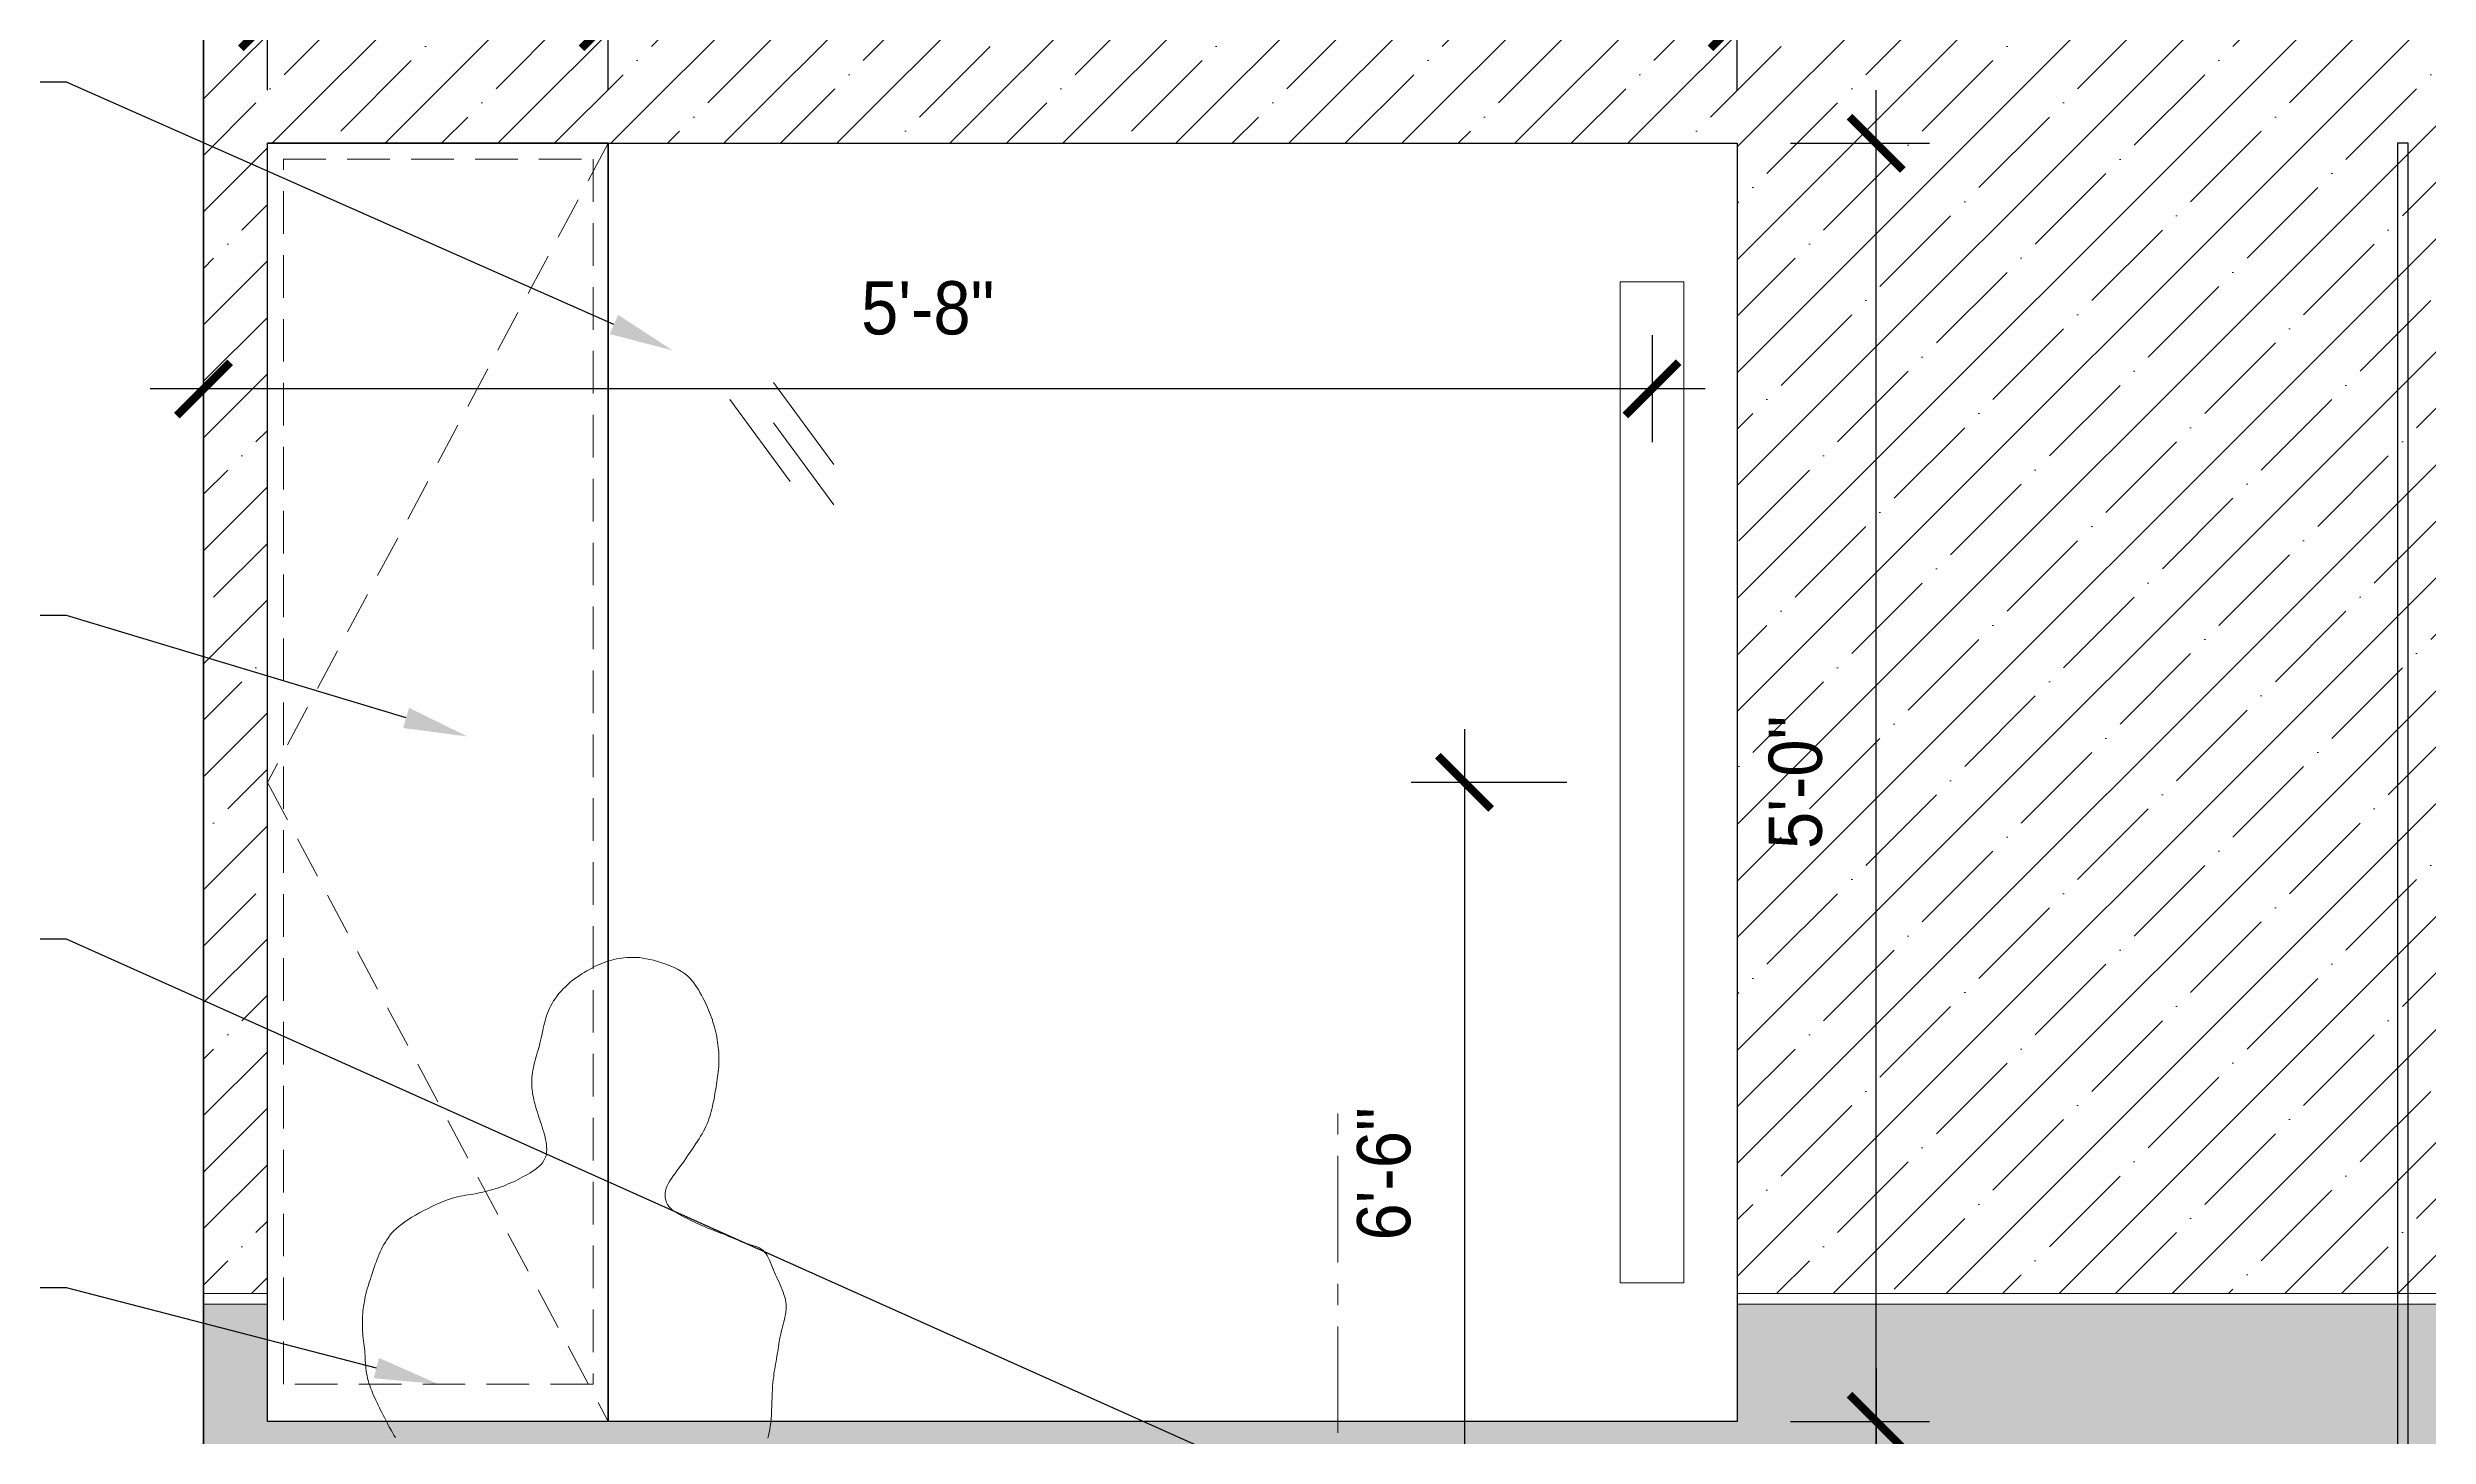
# Model space of a CAD drawing. Header units: inches. Extents: x -3027 to 6920, y -6604 to 320.
# Drawn here: x 791.7 to 903.4, y -4752.7 to -4687.5 of the extents above; entities that cross this region are included whole.
import ezdxf
from ezdxf import colors
from ezdxf.entities.mleader import LeaderData, LeaderLine
from ezdxf.math import Vec2, Vec3

# ---------------------------------------------------------------- set-up
doc = ezdxf.new("R2010")
doc.units = ezdxf.units.IN
doc.header["$LTSCALE"] = 4
doc.header["$MEASUREMENT"] = 0
doc.header["$PDMODE"] = 35
doc.header["$PDSIZE"] = -5
doc.linetypes.add('CENTER', pattern=[2, 1.25, -0.25, 0.25, -0.25])
doc.linetypes.add('DASHED', pattern=[0.75, 0.5, -0.25])
doc.layers.get('0').update_dxf_attribs({"linetype": 'CONTINUOUS'})
doc.layers.get('Defpoints').update_dxf_attribs({"linetype": 'CONTINUOUS'})
for name, color, linetype, lineweight in [('A-ELEV-2', 5, 'CONTINUOUS', 25), ('A-ELEV-3', 8, 'CONTINUOUS', 15), ('A-ELEV-4', 9, 'CONTINUOUS', 9), ('A-ELEV-BYND', 9, 'DASHED', 9), ('A-ELEV-CUT', 3, 'CONTINUOUS', 50), ('A-ELEV-HTCH', 40, 'CONTINUOUS', 9), ('A-NOTE-CL', 8, 'CENTER', 15), ('A-NOTE-DIM', 8, 'CONTINUOUS', 15), ('A-NOTE-REF', 8, 'CONTINUOUS', 15), ('A-RCP-HTCH', 9, 'CONTINUOUS', 9)]:
    doc.layers.add(name, color=color, linetype=linetype, lineweight=lineweight)
doc.styles.add('ANNOT-SM', font='swisse.ttf', dxfattribs={"width": 0.9, "height": 0.078125})
doc.dimstyles.new('DIM-ANNOT', dxfattribs={"dimtxt": 0.078125, "dimasz": 0.078125, "dimexe": 0.078125, "dimexo": 0.078125, "dimgap": 0.078125, "dimtad": 1, "dimzin": 11, "dimdsep": 46, "dimlunit": 4, "dimtxsty": 'ANNOT-SM', "dimblk1": 'ARCHTICK', "dimblk2": 'ARCHTICK', "dimsah": 1, "dimcen": 0, "dimdle": 0.078125, "dimclrd": 8, "dimclre": 8, "dimclrt": 8, "dimadec": 0, "dimazin": 0, "dimtfac": 4, "dimtofl": 0, "dimtmove": 2, "dimatfit": 3, "dimfxl": 1, "dimfrac": 2, "dimtzin": 0, "dimarcsym": 0})

# ---------------------------------------------------------------- blocks, each defined once
blk = doc.blocks.new('*U167')
at = {"layer": 'A-ELEV-4'}
blk.add_lwpolyline([(-4.24, 47.25), (-4.31, 47.36), (-4.38, 47.48), (-4.44, 47.59), (-4.51, 47.71), (-4.57, 47.83), (-4.63, 47.94), (-4.69, 48.06), (-4.75, 48.18), (-4.81, 48.29), (-4.87, 48.41), (-4.93, 48.52), (-4.98, 48.64), (-5.04, 48.76), (-5.1, 48.87), (-5.15, 48.99), (-5.21, 49.1), (-5.26, 49.22), (-5.31, 49.34), (-5.35, 49.45), (-5.4, 49.57), (-5.44, 49.69), (-5.48, 49.8), (-5.51, 49.92), (-5.54, 50.03), (-5.57, 50.15), (-5.59, 50.27), (-5.61, 50.38), (-5.62, 50.5), (-5.63, 50.62), (-5.64, 50.73), (-5.65, 50.85), (-5.65, 50.96), (-5.66, 51.08), (-5.67, 51.2), (-5.68, 51.31), (-5.69, 51.43), (-5.71, 51.55), (-5.72, 51.66), (-5.74, 51.78), (-5.75, 51.89), (-5.76, 52.01), (-5.77, 52.13), (-5.78, 52.24), (-5.79, 52.36), (-5.79, 52.48), (-5.79, 52.59), (-5.79, 52.71), (-5.79, 52.82), (-5.78, 52.94), (-5.77, 53.06), (-5.76, 53.17), (-5.75, 53.29), (-5.73, 53.41), (-5.71, 53.52), (-5.69, 53.64), (-5.67, 53.75), (-5.65, 53.87), (-5.62, 53.99), (-5.59, 54.1), (-5.56, 54.22), (-5.52, 54.34), (-5.49, 54.45), (-5.45, 54.57), (-5.41, 54.68), (-5.37, 54.8), (-5.33, 54.92), (-5.29, 55.03), (-5.26, 55.15), (-5.22, 55.26), (-5.18, 55.38), (-5.13, 55.5), (-5.09, 55.61), (-5.04, 55.73), (-5, 55.85), (-4.95, 55.96), (-4.89, 56.08), (-4.84, 56.19), (-4.78, 56.31), (-4.71, 56.42), (-4.64, 56.53), (-4.56, 56.64), (-4.48, 56.75), (-4.39, 56.86), (-4.29, 56.96), (-4.18, 57.06), (-4.06, 57.16), (-3.93, 57.26), (-3.79, 57.37), (-3.64, 57.47), (-3.47, 57.58), (-3.29, 57.68), (-3.1, 57.79), (-2.9, 57.9), (-2.7, 58), (-2.49, 58.1), (-2.29, 58.19), (-2.1, 58.28), (-1.92, 58.35), (-1.75, 58.41), (-1.6, 58.46), (-1.45, 58.51), (-1.32, 58.54), (-1.19, 58.57), (-1.07, 58.59), (-0.95, 58.62), (-0.84, 58.64), (-0.72, 58.65), (-0.6, 58.67), (-0.49, 58.69), (-0.37, 58.72), (-0.25, 58.74), (-0.14, 58.76), (-0.02, 58.79), (0.1, 58.82), (0.21, 58.85), (0.33, 58.88), (0.44, 58.91), (0.56, 58.95), (0.68, 58.99), (0.79, 59.03), (0.91, 59.08), (1.03, 59.13), (1.14, 59.18), (1.26, 59.23), (1.38, 59.28), (1.49, 59.34), (1.61, 59.4), (1.72, 59.46), (1.84, 59.52), (1.96, 59.59), (2.07, 59.66), (2.19, 59.73), (2.3, 59.81), (2.4, 59.88), (2.5, 59.97), (2.59, 60.05), (2.67, 60.14), (2.73, 60.24), (2.78, 60.34), (2.82, 60.44), (2.85, 60.55), (2.86, 60.66), (2.87, 60.77), (2.86, 60.88), (2.85, 61), (2.84, 61.11), (2.81, 61.23), (2.79, 61.35), (2.76, 61.46), (2.73, 61.58), (2.69, 61.7), (2.65, 61.81), (2.62, 61.93), (2.58, 62.04), (2.54, 62.16), (2.5, 62.28), (2.46, 62.39), (2.43, 62.51), (2.39, 62.63), (2.36, 62.74), (2.32, 62.86), (2.29, 62.97), (2.26, 63.09), (2.24, 63.21), (2.22, 63.32), (2.2, 63.44), (2.18, 63.56), (2.17, 63.67), (2.17, 63.79), (2.16, 63.9), (2.17, 64.02), (2.17, 64.14), (2.18, 64.25), (2.2, 64.37), (2.22, 64.49), (2.24, 64.6), (2.26, 64.72), (2.29, 64.83), (2.32, 64.95), (2.35, 65.07), (2.39, 65.18), (2.42, 65.3), (2.46, 65.42), (2.49, 65.53), (2.52, 65.65), (2.55, 65.76), (2.58, 65.88), (2.61, 66), (2.63, 66.11), (2.65, 66.23), (2.68, 66.34), (2.7, 66.46), (2.73, 66.58), (2.76, 66.69), (2.79, 66.81), (2.82, 66.93), (2.86, 67.04), (2.9, 67.16), (2.95, 67.27), (3, 67.39), (3.06, 67.51), (3.12, 67.62), (3.19, 67.74), (3.27, 67.86), (3.35, 67.97), (3.44, 68.08), (3.54, 68.19), (3.64, 68.3), (3.74, 68.4), (3.84, 68.5), (3.95, 68.6), (4.06, 68.69), (4.17, 68.77), (4.29, 68.85), (4.4, 68.93), (4.52, 69.01), (4.63, 69.08), (4.75, 69.15), (4.87, 69.21), (4.98, 69.28), (5.1, 69.34), (5.21, 69.4), (5.33, 69.45), (5.45, 69.5), (5.56, 69.55), (5.68, 69.59), (5.8, 69.62), (5.91, 69.65), (6.03, 69.68), (6.14, 69.71), (6.26, 69.73), (6.38, 69.74), (6.49, 69.76), (6.61, 69.77), (6.73, 69.78), (6.85, 69.78), (6.97, 69.78), (7.09, 69.78), (7.23, 69.77), (7.37, 69.75), (7.53, 69.72), (7.7, 69.69), (7.88, 69.65), (8.07, 69.59), (8.27, 69.53), (8.46, 69.46), (8.66, 69.39), (8.85, 69.3), (9.03, 69.22), (9.2, 69.12), (9.34, 69.02), (9.47, 68.92), (9.58, 68.81), (9.68, 68.7), (9.77, 68.59), (9.85, 68.47), (9.93, 68.36), (10, 68.24), (10.06, 68.13), (10.13, 68.01), (10.19, 67.89), (10.25, 67.78), (10.31, 67.66), (10.36, 67.55), (10.41, 67.43), (10.46, 67.31), (10.51, 67.2), (10.55, 67.08), (10.6, 66.96), (10.64, 66.85), (10.67, 66.73), (10.71, 66.62), (10.74, 66.5), (10.77, 66.38), (10.8, 66.27), (10.83, 66.15), (10.85, 66.04), (10.87, 65.92), (10.89, 65.8), (10.9, 65.69), (10.92, 65.57), (10.93, 65.45), (10.94, 65.34), (10.94, 65.22), (10.95, 65.11), (10.95, 64.99), (10.95, 64.87), (10.94, 64.76), (10.94, 64.64), (10.93, 64.52), (10.92, 64.41), (10.9, 64.29), (10.89, 64.18), (10.87, 64.06), (10.85, 63.94), (10.84, 63.83), (10.82, 63.71), (10.8, 63.59), (10.78, 63.48), (10.76, 63.36), (10.74, 63.25), (10.72, 63.13), (10.69, 63.01), (10.67, 62.9), (10.65, 62.78), (10.62, 62.66), (10.59, 62.55), (10.55, 62.43), (10.52, 62.32), (10.48, 62.2), (10.44, 62.08), (10.39, 61.97), (10.34, 61.85), (10.28, 61.73), (10.22, 61.62), (10.16, 61.5), (10.09, 61.39), (10.02, 61.27), (9.94, 61.15), (9.87, 61.04), (9.79, 60.92), (9.71, 60.8), (9.63, 60.69), (9.56, 60.57), (9.48, 60.46), (9.4, 60.34), (9.32, 60.22), (9.24, 60.11), (9.15, 59.99), (9.07, 59.88), (8.98, 59.76), (8.89, 59.64), (8.8, 59.53), (8.72, 59.41), (8.64, 59.29), (8.58, 59.18), (8.52, 59.06), (8.47, 58.95), (8.44, 58.83), (8.42, 58.71), (8.42, 58.6), (8.43, 58.49), (8.45, 58.38), (8.49, 58.28), (8.54, 58.18), (8.6, 58.09), (8.67, 58.01), (8.76, 57.93), (8.85, 57.86), (8.95, 57.79), (9.06, 57.73), (9.17, 57.67), (9.29, 57.61), (9.4, 57.55), (9.52, 57.49), (9.63, 57.43), (9.75, 57.38), (9.87, 57.32), (9.98, 57.27), (10.1, 57.21), (10.22, 57.16), (10.33, 57.11), (10.45, 57.06), (10.57, 57.02), (10.68, 56.97), (10.8, 56.93), (10.91, 56.89), (11.03, 56.84), (11.15, 56.8), (11.26, 56.75), (11.38, 56.7), (11.5, 56.65), (11.61, 56.6), (11.73, 56.55), (11.85, 56.5), (11.96, 56.45), (12.08, 56.4), (12.19, 56.36), (12.31, 56.33), (12.43, 56.29), (12.54, 56.26), (12.65, 56.22), (12.75, 56.19), (12.85, 56.14), (12.94, 56.09), (13.02, 56.03), (13.09, 55.95), (13.16, 55.87), (13.22, 55.78), (13.27, 55.67), (13.32, 55.57), (13.37, 55.46), (13.41, 55.34), (13.46, 55.23), (13.51, 55.11), (13.56, 54.99), (13.61, 54.88), (13.67, 54.76), (13.72, 54.64), (13.77, 54.53), (13.82, 54.41), (13.87, 54.3), (13.92, 54.18), (13.97, 54.06), (14, 53.95), (14.04, 53.83), (14.07, 53.72), (14.09, 53.6), (14.1, 53.48), (14.11, 53.37), (14.1, 53.25), (14.09, 53.13), (14.07, 53.02), (14.05, 52.9), (14.02, 52.79), (13.99, 52.67), (13.96, 52.55), (13.93, 52.44), (13.9, 52.32), (13.87, 52.2), (13.85, 52.09), (13.83, 51.97), (13.8, 51.86), (13.78, 51.74), (13.76, 51.62), (13.75, 51.51), (13.73, 51.39), (13.71, 51.27), (13.69, 51.16), (13.67, 51.04), (13.65, 50.93), (13.63, 50.81), (13.61, 50.69), (13.59, 50.58), (13.57, 50.46), (13.55, 50.34), (13.53, 50.22), (13.52, 50.09), (13.5, 49.96), (13.48, 49.81), (13.47, 49.66), (13.46, 49.49), (13.45, 49.31), (13.45, 49.12), (13.44, 48.92), (13.43, 48.72), (13.42, 48.51), (13.41, 48.32), (13.4, 48.12), (13.38, 47.94), (13.36, 47.78), (13.34, 47.62), (13.31, 47.48), (13.27, 47.34), (13.24, 47.21)], dxfattribs=at)
blk = doc.blocks.new('_ARCHTICK')
at = {"color": 0, "linetype": 'ByBlock', "const_width": 0.15}
blk.add_lwpolyline([(-0.5, -0.5), (0.5, 0.5)], dxfattribs=at)
blk = doc.blocks.new('*D170')
at = {"layer": 'A-NOTE-DIM', "color": 8, "lineweight": -2, "transparency": 16777216}
for p, q in [((802, -4689.5), (802, -4683.79)), ((818, -4689.5), (818, -4683.79)), ((799.5, -4686.29), (820.5, -4686.29))]:
    blk.add_line(p, q, dxfattribs=at)
at = {"layer": 'Defpoints', "color": 0, "transparency": 16777216}
for p in [(818, -4686.29), (802, -4692), (818, -4692)]:
    blk.add_point(p, dxfattribs=at)
at = {"layer": 'A-NOTE-DIM', "color": 8, "lineweight": -2, "transparency": 16777216, "xscale": 2.5, "yscale": 2.5, "zscale": 2.5, "rotation": 180}
blk.add_blockref('_ARCHTICK', (802, -4686.29), dxfattribs=at)
at = {"layer": 'A-NOTE-DIM', "color": 8, "lineweight": -2, "transparency": 16777216, "xscale": 2.5, "yscale": 2.5, "zscale": 2.5}
blk.add_blockref('_ARCHTICK', (818, -4686.29), dxfattribs=at)
at = {"layer": 'A-NOTE-DIM', "color": 8, "transparency": 16777216, "insert": (810, -4682.54), "char_height": 2.5, "attachment_point": 5, "style": 'ANNOT-SM'}
blk.add_mtext('1\'-4" ', dxfattribs=at)
blk = doc.blocks.new('*D172')
at = {"layer": 'A-NOTE-DIM', "color": 8, "lineweight": -2, "transparency": 16777216}
for p, q in [((818, -4689.5), (818, -4683.79)), ((871, -4689.5), (871, -4683.79)), ((815.5, -4686.29), (873.5, -4686.29))]:
    blk.add_line(p, q, dxfattribs=at)
at = {"layer": 'Defpoints', "color": 0, "transparency": 16777216}
for p in [(871, -4686.29), (818, -4692), (871, -4692)]:
    blk.add_point(p, dxfattribs=at)
at = {"layer": 'A-NOTE-DIM', "color": 8, "lineweight": -2, "transparency": 16777216, "xscale": 2.5, "yscale": 2.5, "zscale": 2.5, "rotation": 180}
blk.add_blockref('_ARCHTICK', (818, -4686.29), dxfattribs=at)
at = {"layer": 'A-NOTE-DIM', "color": 8, "lineweight": -2, "transparency": 16777216, "xscale": 2.5, "yscale": 2.5, "zscale": 2.5}
blk.add_blockref('_ARCHTICK', (871, -4686.29), dxfattribs=at)
at = {"layer": 'A-NOTE-DIM', "color": 8, "transparency": 16777216, "insert": (844.5, -4682.51), "char_height": 2.5, "attachment_point": 5, "style": 'ANNOT-SM'}
blk.add_mtext('4\'-5" ', dxfattribs=at)
blk = doc.blocks.new('*D176')
at = {"layer": 'A-NOTE-DIM', "color": 8, "lineweight": -2, "transparency": 16777216}
for p, q in [((877.52, -4749.5), (877.52, -4802.5)), ((873.5, -4752), (880.02, -4752)), ((873.5, -4800), (880.02, -4800))]:
    blk.add_line(p, q, dxfattribs=at)
at = {"layer": 'Defpoints', "color": 0, "transparency": 16777216}
for p in [(871, -4752), (871, -4800), (877.52, -4800)]:
    blk.add_point(p, dxfattribs=at)
at = {"layer": 'A-NOTE-DIM', "color": 8, "lineweight": -2, "transparency": 16777216, "xscale": 2.5, "yscale": 2.5, "zscale": 2.5}
for p, rotation in [((877.52, -4752), 90), ((877.52, -4800), 270)]:
    blk.add_blockref('_ARCHTICK', p, dxfattribs=dict(at, rotation=rotation))
at = {"layer": 'A-NOTE-DIM', "color": 8, "transparency": 16777216, "insert": (873.74, -4776), "char_height": 2.5, "attachment_point": 5, "rotation": 90, "style": 'ANNOT-SM'}
blk.add_mtext('4\'-0" ', dxfattribs=at)
blk = doc.blocks.new('*D177')
at = {"layer": 'A-NOTE-DIM', "color": 8, "lineweight": -2, "transparency": 16777216}
for p, q in [((877.52, -4754.5), (877.52, -4689.5)), ((873.5, -4692), (880.02, -4692)), ((873.5, -4752), (880.02, -4752))]:
    blk.add_line(p, q, dxfattribs=at)
at = {"layer": 'Defpoints', "color": 0, "transparency": 16777216}
for p in [(871, -4692), (877.52, -4692), (871, -4752)]:
    blk.add_point(p, dxfattribs=at)
at = {"layer": 'A-NOTE-DIM', "color": 8, "lineweight": -2, "transparency": 16777216, "xscale": 2.5, "yscale": 2.5, "zscale": 2.5}
for p, rotation in [((877.52, -4692), 90), ((877.52, -4752), 270)]:
    blk.add_blockref('_ARCHTICK', p, dxfattribs=dict(at, rotation=rotation))
at = {"layer": 'A-NOTE-DIM', "color": 8, "transparency": 16777216, "insert": (873.74, -4722), "char_height": 2.5, "attachment_point": 5, "rotation": 90, "style": 'ANNOT-SM'}
blk.add_mtext('5\'-0" ', dxfattribs=at)
blk = doc.blocks.new('*D222')
at = {"layer": 'A-NOTE-DIM', "color": 8, "lineweight": -2, "transparency": 16777216}
for p, q in [((858.2, -4719.5), (858.2, -4802.5)), ((863, -4722), (855.7, -4722)), ((860.26, -4800), (855.7, -4800))]:
    blk.add_line(p, q, dxfattribs=at)
at = {"layer": 'Defpoints', "color": 0, "transparency": 16777216}
for p in [(865.5, -4722), (858.2, -4800), (862.76, -4800)]:
    blk.add_point(p, dxfattribs=at)
at = {"layer": 'A-NOTE-DIM', "color": 8, "lineweight": -2, "transparency": 16777216, "xscale": 2.5, "yscale": 2.5, "zscale": 2.5}
for p, rotation in [((858.2, -4722), 90), ((858.2, -4800), 270)]:
    blk.add_blockref('_ARCHTICK', p, dxfattribs=dict(at, rotation=rotation))
at = {"layer": 'A-NOTE-DIM', "color": 8, "transparency": 16777216, "insert": (854.42, -4740.38), "char_height": 2.5, "attachment_point": 5, "rotation": 90, "style": 'ANNOT-SM'}
blk.add_mtext('6\'-6" ', dxfattribs=at)
blk = doc.blocks.new('*D223')
at = {"layer": 'A-NOTE-DIM', "color": 8, "lineweight": -2, "transparency": 16777216}
for p, q in [((799, -4701), (799, -4706.03)), ((867, -4701), (867, -4706.03)), ((869.5, -4703.53), (796.5, -4703.53))]:
    blk.add_line(p, q, dxfattribs=at)
at = {"layer": 'Defpoints', "color": 0, "transparency": 16777216}
for p in [(799, -4698.5), (867, -4698.5), (799, -4703.53)]:
    blk.add_point(p, dxfattribs=at)
at = {"layer": 'A-NOTE-DIM', "color": 8, "lineweight": -2, "transparency": 16777216, "xscale": 2.5, "yscale": 2.5, "zscale": 2.5, "rotation": 180}
blk.add_blockref('_ARCHTICK', (799, -4703.53), dxfattribs=at)
at = {"layer": 'A-NOTE-DIM', "color": 8, "lineweight": -2, "transparency": 16777216, "xscale": 2.5, "yscale": 2.5, "zscale": 2.5}
blk.add_blockref('_ARCHTICK', (867, -4703.53), dxfattribs=at)
at = {"layer": 'A-NOTE-DIM', "color": 8, "transparency": 16777216, "insert": (833, -4699.74), "char_height": 2.5, "attachment_point": 5, "style": 'ANNOT-SM'}
blk.add_mtext('5\'-8" ', dxfattribs=at)

msp = doc.modelspace()

# ---------------------------------------------------------------- hatches: boundary and pattern name
at = {"layer": 'A-ELEV-HTCH'}
h = msp.add_hatch(dxfattribs=at)
h.set_pattern_fill('ANSI35', color=256, scale=15)
h.paths.add_polyline_path([(937.0002, -4670), (799.0002, -4670), (799.0002, -4746), (802.0002, -4746), (802.0002, -4692), (871.0002, -4692), (871.0002, -4746), (937.0002, -4746)])
at = {"layer": 'A-RCP-HTCH'}
h = msp.add_hatch(dxfattribs=at)
h.set_pattern_fill('HONEY', color=256, scale=10)
h.set_pattern_definition([(0, (0, 0.0124), (1.875, 1.08253175), [1.25, -2.5]), (120, (0, 0.0124), (-1.875, 1.08253175), [1.25, -2.5]), (60, (0, 0.0124), (4e-16, 2.1650635), [-2.5, 1.25])])
edge = h.paths.add_edge_path(flags=16)
edge.add_line((892.28403, -4780.58686), (892.92831, -4782.54813))
edge.add_line((892.92831, -4782.54813), (892.55796, -4783.84189))
edge.add_arc((892.55796, -4784.15685), 0.31496, -6.4193546, 90, ccw=False)
edge.add_arc((869.39728, -4781.55104), 23.62176, 340.2907915, 353.5806454, ccw=False)
edge.add_arc((906.46048, -4794.8283), 15.74784, 160.2907915, 182.1752807)
edge.add_arc((889.93716, -4795.45593), 0.78739, -67.3801528, 2.1752807, ccw=False)
edge.add_arc((886.0002, -4786.00722), 11.02349, 270, 292.6198472, ccw=False)
edge.add_arc((886.0002, -4786.00722), 11.02349, 247.3801528, 269.9999983, ccw=False)
edge.add_arc((882.06324, -4795.45593), 0.78739, 177.8247193, 247.3801528, ccw=False)
edge.add_arc((865.53992, -4794.8283), 15.74784, 357.8247193, 379.7092085)
edge.add_arc((902.60312, -4781.55104), 23.62176, 186.4193546, 199.7092085, ccw=False)
edge.add_arc((879.44244, -4784.15685), 0.31496, 90, 186.4193546, ccw=False)
edge.add_line((879.44244, -4783.84189), (879.07209, -4782.54813))
edge.add_line((879.07209, -4782.54813), (879.71637, -4780.58686))
edge.add_line((879.71637, -4780.58686), (892.28403, -4780.58686))
edge = h.paths.add_edge_path(flags=16)
edge.add_arc((919.0002, -4774.48756), 1.25, 0, 360)
h.paths.add_polyline_path([(815.68519, -4758.68615), (815.67883, -4758.69251), (815.67777, -4758.69145), (815.68413, -4758.68509)], flags=16)
h.paths.add_polyline_path([(815.68378, -4758.68992), (815.68001, -4758.69369), (815.67894, -4758.69263), (815.68272, -4758.68886)], flags=16)
h.paths.add_polyline_path([(815.6859, -4758.69016), (815.68118, -4758.69487), (815.68012, -4758.69381), (815.68484, -4758.6891)], flags=16)
h.paths.add_polyline_path([(815.68566, -4758.69275), (815.68236, -4758.69605), (815.6813, -4758.69499), (815.6846, -4758.69169)], flags=16)
h.paths.add_polyline_path([(847.68522, -4758.68615), (847.67886, -4758.69251), (847.67779, -4758.69145), (847.68416, -4758.68509)], flags=16)
h.paths.add_polyline_path([(847.6838, -4758.68992), (847.68003, -4758.69369), (847.67897, -4758.69263), (847.68274, -4758.68886)], flags=16)
h.paths.add_polyline_path([(847.68593, -4758.69016), (847.68121, -4758.69487), (847.68015, -4758.69381), (847.68487, -4758.6891)], flags=16)
h.paths.add_polyline_path([(847.68569, -4758.69275), (847.68239, -4758.69605), (847.68133, -4758.69499), (847.68463, -4758.69169)], flags=16)
h.paths.add_polyline_path([(937.0002, -4746.48756), (871.0002, -4746.48756), (871.0002, -4752), (802.0002, -4752), (802.0002, -4746.5), (799.0002, -4746.5), (799.0002, -4768), (842.7502, -4768), (842.7502, -4762), (861.7502, -4762), (861.7502, -4768), (871.0002, -4768), (871.0002, -4785.5), (799.0002, -4785.5), (799.0002, -4799.98756), (901.0002, -4799.98756), (901.0002, -4778.48756), (937.0002, -4778.48756)])
h.paths.add_polyline_path([(883.0002, -4755), (889.0002, -4755), (889.0002, -4761), (883.0002, -4761)], flags=16)

# ---------------------------------------------------------------- linework, layer by layer
at = {"layer": 'A-ELEV-2'}
for points in [[(818.0002, -4692), (818.0002, -4752), (802.0002, -4752), (802.0002, -4692)], [(818.0002, -4692), (818.0002, -4692), (802.0002, -4692), (802.0002, -4692)], [(818.0002, -4752), (818.0002, -4692), (871.0002, -4692), (871.0002, -4752)]]:
    msp.add_lwpolyline(points, close=True, dxfattribs=at)
msp.add_lwpolyline([(902.0002, -4778.5), (902.5002, -4778.5), (902.5002, -4692), (902.0002, -4692), (902.0002, -4778.5)], dxfattribs=at)
at = {"layer": 'A-ELEV-3'}
for p, q in [((825.76523, -4703.22386), (828.59023, -4707.07386)), ((823.71523, -4704.02386), (826.54023, -4707.87386)), ((825.76523, -4705.12386), (828.59023, -4708.97386)), ((799.0002, -4746), (802.0002, -4746)), ((881.0002, -4746), (871.0002, -4746)), ((871.0002, -4746), (937.0002, -4746)), ((799.0002, -4746.5), (802.0002, -4746.5)), ((881.0002, -4746.5), (871.0002, -4746.5)), ((871.0002, -4746.5), (937.0002, -4746.5))]:
    msp.add_line(p, q, dxfattribs=at)
msp.add_lwpolyline([(868.5002, -4745.5), (865.5002, -4745.5), (865.5002, -4698.5), (868.5002, -4698.5)], close=True, dxfattribs=at)
at = {"layer": 'A-ELEV-BYND'}
msp.add_lwpolyline([(818.0002, -4692), (802.0002, -4722), (818.0002, -4752)], dxfattribs=at)
msp.add_lwpolyline([(817.29124, -4692.75), (817.29124, -4750.25), (802.7502, -4750.25), (802.7502, -4692.75)], close=True, dxfattribs=at)
at = {"layer": 'A-ELEV-CUT'}
msp.add_lwpolyline([(958.5002, -4656), (937.0002, -4670), (937.0002, -4800), (799.0002, -4800), (799.0002, -4656), (918.5002, -4656)], dxfattribs=at)
at = {"layer": 'A-NOTE-CL'}
msp.add_line((852.2502, -4792.53867), (852.2502, -4736.58514), dxfattribs=at)

# ---------------------------------------------------------------- block references
at = {"layer": 'A-ELEV-3'}
msp.add_blockref('*U167', (812.24824, -4800), dxfattribs=at)

# ---------------------------------------------------------------- dimensions: what is measured, and where the dimension line sits
at = {"layer": 'A-NOTE-DIM'}
for base, p1, p2, picture, middle in [((818.0002, -4686.28883), (802.0002, -4692), (818.0002, -4692), '*D170', (810.0002, -4682.53883)), ((871.0002, -4686.28883), (818.0002, -4692), (871.0002, -4692), '*D172', (844.5002, -4682.50587)), ((799.0002, -4703.525), (867.0002, -4698.5), (799.0002, -4698.5), '*D223', (833.0002, -4699.74204))]:
    dim = msp.add_linear_dim(base=base, p1=p1, p2=p2, dimstyle='DIM-ANNOT', override={"dimpost": ' '}, dxfattribs=at)
    dim.commit()
    dim.dimension.update_dxf_attribs({"geometry": picture, "text_midpoint": middle})
for base, p2, picture, middle in [((877.51842, -4692), (871.0002, -4692), '*D177', (873.73546, -4722)), ((877.51842, -4800), (871.0002, -4800), '*D176', (873.73546, -4776))]:
    dim = msp.add_linear_dim(base=base, p1=(871.0002, -4752), p2=p2, angle=90, dimstyle='DIM-ANNOT', override={"dimpost": ' '}, dxfattribs=at)
    dim.commit()
    dim.dimension.update_dxf_attribs({"geometry": picture, "text_midpoint": middle})
dim = msp.add_linear_dim(base=(858.2, -4800), p1=(865.5002, -4722), p2=(862.75859, -4800), angle=90, dimstyle='DIM-ANNOT', override={"dimpost": ' '}, dxfattribs=at)
dim.commit()
dim.dimension.update_dxf_attribs({"geometry": '*D222', "text_midpoint": (854.41535, -4740.375), "dimtype": 160})

# ---------------------------------------------------------------- leaders
at = {"layer": 'A-NOTE-REF'}
ml = msp.add_multileader_mtext('Standard', dxfattribs=at)
ml.set_content('GL-2\\PFIXED FLUSH WITH DOOR', color=256, style='ANNOT-SM')
ml.set_leader_properties()
ml.build(insert=Vec2(0, 0))
ml.multileader.update_dxf_attribs({"dogleg_length": 0.09375, "arrow_head_size": 3, "scale": 32})
ctx = ml.context
ctx.base_point, ctx.scale, ctx.char_height, ctx.arrow_head_size, ctx.plane_origin = Vec3(774.7464, -4689.13107), 32, 2.5, 3, Vec3(799.0002, -4411.91219)
ctx.text_align_type = 2
notes = []
notes.append((ctx, [(0, (1, 1, 0), (792.575, -4689.13107), (-1, 0), 3, [(0, [(821.01237, -4701.71895)], 0, [])])]))
ctx.mtext.insert, ctx.mtext.width, ctx.mtext.alignment, ctx.mtext.flow_direction = Vec3(787.575, -4687.84811), 19.3022875, 3, 5
ml = msp.add_multileader_mtext('Standard', dxfattribs=at)
ml.set_content('WD-4 CAB', color=256, style='ANNOT-SM')
ml.set_leader_properties()
ml.build(insert=Vec2(0, 0))
ml.multileader.update_dxf_attribs({"dogleg_length": 0.09375, "arrow_head_size": 3, "scale": 32})
ctx = ml.context
ctx.base_point, ctx.scale, ctx.char_height, ctx.arrow_head_size, ctx.plane_origin = Vec3(775.97561, -4714.16976), 32, 2.5, 3, Vec3(799.0002, -4430.03806)
ctx.text_align_type = 2
notes.append((ctx, [(0, (1, 1, 0), (792.575, -4714.16976), (-1, 0), 3, [(0, [(811.38683, -4719.84481)], 0, [])])]))
ctx.mtext.insert, ctx.mtext.width, ctx.mtext.alignment, ctx.mtext.flow_direction = Vec3(787.575, -4712.8868), 14.2029351, 3, 5
ml = msp.add_multileader_mtext('Standard', dxfattribs=at)
ml.set_content(' WALL MOUNTED FAUCET', color=256, style='ANNOT-SM')
ml.set_leader_properties()
ml.build(insert=Vec2(0, 0))
ml.multileader.update_dxf_attribs({"dogleg_length": 0.09375, "arrow_head_size": 3, "scale": 32})
ctx = ml.context
ctx.base_point, ctx.scale, ctx.char_height, ctx.arrow_head_size, ctx.plane_origin = Vec3(767.9462, -4729.36816), 32, 2.5, 3, Vec3(799.0002, -4447.27534)
ctx.text_align_type = 2
notes.append((ctx, [(0, (1, 1, 0), (792.575, -4729.36816), (-1, 0), 3, [(0, [(851.83297, -4755.90299)], 0, [])])]))
ctx.mtext.insert, ctx.mtext.width, ctx.mtext.alignment, ctx.mtext.flow_direction = Vec3(787.575, -4728.08519), 14.2029351, 3, 5
ml = msp.add_multileader_mtext('Standard', dxfattribs=at)
ml.set_content('OVERHANG PANEL FOR PULL', color=256, style='ANNOT-SM')
ml.set_leader_properties()
ml.build(insert=Vec2(0, 0))
ml.multileader.update_dxf_attribs({"dogleg_length": 0.09375, "arrow_head_size": 3, "scale": 32})
ctx = ml.context
ctx.base_point, ctx.scale, ctx.char_height, ctx.arrow_head_size, ctx.plane_origin = Vec3(765.98981, -4745.7317), 32, 2.5, 3, Vec3(799.0002, -4463.6)
ctx.text_align_type = 2
notes.append((ctx, [(0, (1, 1, 0), (792.575, -4745.7317), (-1, 0), 3, [(0, [(810.02072, -4750.25)], 0, [])])]))
ctx.mtext.insert, ctx.mtext.width, ctx.mtext.alignment, ctx.mtext.flow_direction = Vec3(787.575, -4744.44874), 14.2029351, 3, 5
for ctx, leaders in notes:
    for number, flags, end, landing, length, lines in leaders:
        leader = LeaderData()
        leader.index, (leader.has_last_leader_line, leader.has_dogleg_vector, leader.attachment_direction) = number, flags
        leader.last_leader_point, leader.dogleg_vector, leader.dogleg_length = Vec3(end), Vec3(landing), length
        for number, points, colour, breaks in lines:
            line = LeaderLine()
            line.index, line.vertices, line.color, line.breaks = number, Vec3.list(points), colors.encode_raw_color(colour), breaks
            leader.lines.append(line)
        ctx.leaders.append(leader)

doc.saveas('drawing.dxf')
